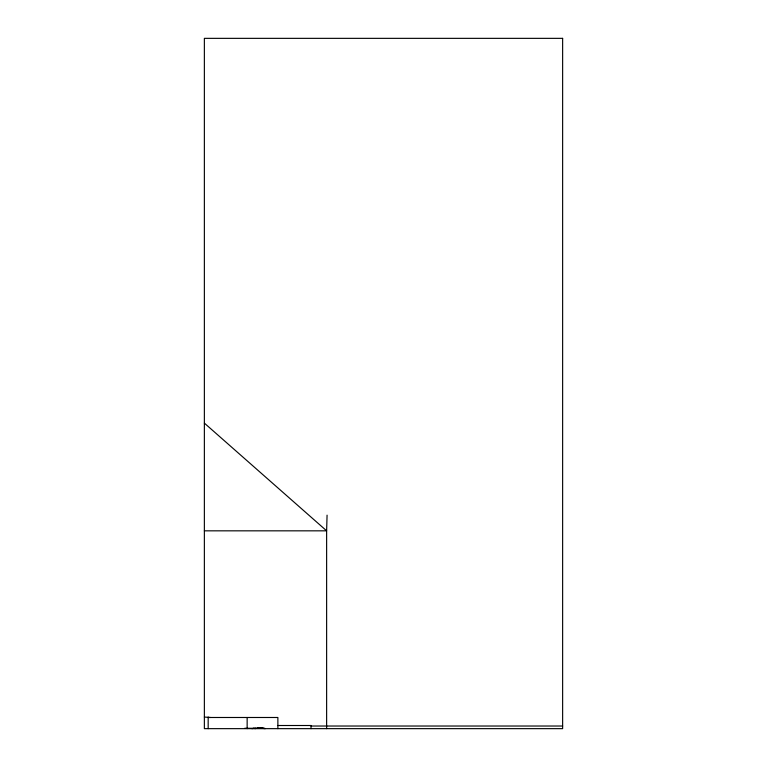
<?xml version="1.0" encoding="UTF-8"?>
<svg xmlns="http://www.w3.org/2000/svg" width="767" height="767" viewBox="0 0 767 767"><rect width="100%" height="100%" fill="white"/><g stroke="black" fill="none" stroke-linecap="round" stroke-linejoin="round"><path stroke-width="1.15" d="M263.177 728.228L257.52 728.238M263.023 728.228L257.185 728.209M259.908 728.305L255.382 728.324M244.75 728.257L257.846 728.314M251.854 728.65L255.401 728.219M264.816 728.267L260.502 728.171M204.367 530.831L326.627 530.831L327.068 515.156M204.367 717.059L210.388 717.49M207.799 717.49L277.875 717.49L277.875 728.65M277.875 725.505L311.028 725.505L311.028 728.65M311.028 726.023L562.633 726.023M261.729 728.295L265.248 728.65M253.196 728.276L255.488 728.65M204.367 423.125L326.627 530.831L326.627 728.65M247.147 717.49L247.147 728.65M208.173 717.059L208.173 728.65M562.633 38.35L204.367 38.35L204.367 728.65L562.633 728.65L562.633 38.35"/></g></svg>
